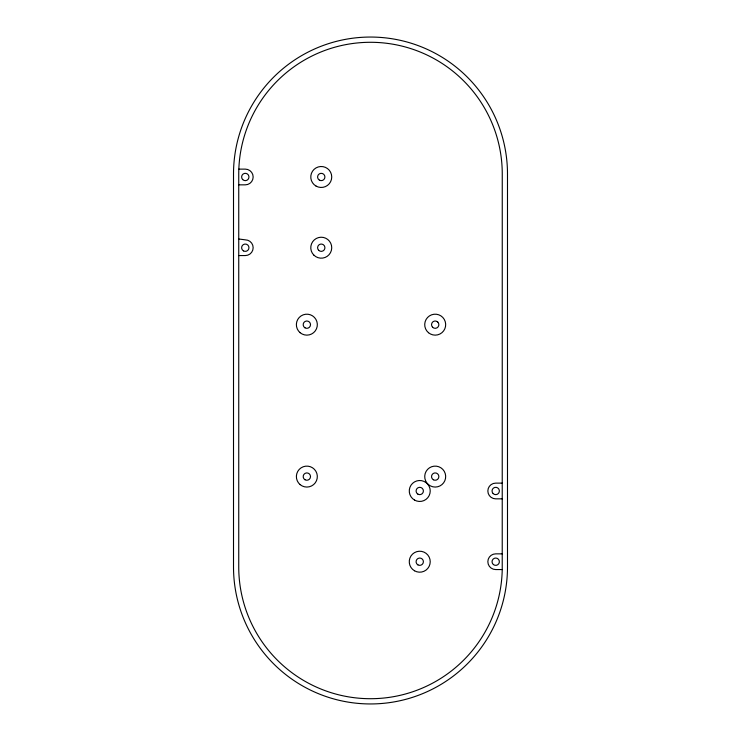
<?xml version="1.0" encoding="UTF-8"?>
<svg xmlns="http://www.w3.org/2000/svg" width="741" height="741" viewBox="0 0 741 741"><rect width="100%" height="100%" fill="white"/><g stroke="black" fill="none" stroke-linecap="round" stroke-linejoin="round"><path stroke-width="1.11" d="M502.231 569.56L502.213 570.403A131.759 131.759 0 0 1 368.768 698.698A131.759 131.759 0 0 1 238.741 566.948L238.741 174.052A131.972 131.972 0 0 1 238.824 169.448L238.871 168.3A131.759 131.759 0 0 1 373.381 42.32A131.759 131.759 0 0 1 502.259 174.052L502.231 569.56L495.71 569.56A7.855 7.855 0 0 1 487.847 561.706A7.855 7.855 0 0 1 495.71 553.851L502.259 553.851M238.871 169.124L245.29 169.124A7.855 7.855 0 0 1 253.153 176.988A7.855 7.855 0 0 1 245.29 184.842L238.741 184.842M238.741 255.562L245.29 255.562A7.855 7.855 0 0 0 253.153 247.707A7.855 7.855 0 0 0 245.29 239.852L238.741 238.991M502.259 483.123L495.71 483.123A7.855 7.855 0 0 0 487.847 490.977A7.855 7.855 0 0 0 495.71 498.841L502.259 498.841M437.033 321.483L437.792 322.066M507.492 566.958L507.492 174.042A136.992 136.992 0 0 0 370.5 37.05A136.992 136.992 0 0 0 233.508 174.042L233.508 566.958A136.992 136.992 0 0 0 370.5 703.95A136.992 136.992 0 0 0 507.492 566.958M305.014 479.76A3.668 3.668 0 0 0 310.516 476.583A3.668 3.668 0 0 0 305.014 473.406A3.668 3.668 0 0 0 305.014 479.76M300.142 484.633A10.476 10.476 0 0 0 317.176 478.371A10.476 10.476 0 0 0 303.236 466.756A10.476 10.476 0 0 0 300.142 484.633M305.014 327.837A3.668 3.668 0 0 0 310.516 324.66A3.668 3.668 0 0 0 305.014 321.483A3.668 3.668 0 0 0 305.014 327.837M300.142 332.709A10.476 10.476 0 0 0 317.176 326.448A10.476 10.476 0 0 0 303.236 314.823A10.476 10.476 0 0 0 300.142 332.709M428.493 332.709A10.476 10.476 0 0 0 445.526 326.448A10.476 10.476 0 0 0 431.586 314.823A10.476 10.476 0 0 0 428.493 332.709M432.605 327.253A3.668 3.668 0 0 0 438.737 325.614A3.668 3.668 0 0 0 434.254 321.122A3.668 3.668 0 0 0 432.605 327.253M433.365 479.76A3.668 3.668 0 0 0 438.867 476.583A3.668 3.668 0 0 0 433.365 473.406A3.668 3.668 0 0 0 433.365 479.76M428.493 484.633A10.476 10.476 0 0 0 445.526 478.371A10.476 10.476 0 0 0 431.586 466.756A10.476 10.476 0 0 0 428.493 484.633M242.696 179.581A3.668 3.668 0 0 0 248.837 177.933A3.668 3.668 0 0 0 244.345 173.44A3.668 3.668 0 0 0 242.696 179.581M243.456 250.884A3.668 3.668 0 0 0 248.957 247.707A3.668 3.668 0 0 0 243.456 244.53A3.668 3.668 0 0 0 243.456 250.884M319.417 180.156A3.668 3.668 0 0 0 324.919 176.988A3.668 3.668 0 0 0 319.417 173.811A3.668 3.668 0 0 0 319.417 180.156M318.658 250.301A3.668 3.668 0 0 0 324.799 248.661A3.668 3.668 0 0 0 320.307 244.169A3.668 3.668 0 0 0 318.658 250.301M313.851 255.117A10.476 10.476 0 0 0 331.375 250.421A10.476 10.476 0 0 0 318.547 237.583A10.476 10.476 0 0 0 313.851 255.117M316.018 186.056A10.476 10.476 0 0 0 331.736 176.988A10.476 10.476 0 0 0 316.018 167.911A10.476 10.476 0 0 0 316.018 186.056M493.117 493.571A3.668 3.668 0 0 0 499.249 491.931A3.668 3.668 0 0 0 494.756 487.439A3.668 3.668 0 0 0 493.117 493.571M493.413 564.568A3.668 3.668 0 0 0 499.332 562.262A3.668 3.668 0 0 0 494.377 558.288A3.668 3.668 0 0 0 493.413 564.568M417.915 564.883A3.668 3.668 0 0 0 423.407 561.706A3.668 3.668 0 0 0 417.915 558.529A3.668 3.668 0 0 0 417.915 564.883M417.915 494.154A3.668 3.668 0 0 0 423.407 490.977A3.668 3.668 0 0 0 417.915 487.81A3.668 3.668 0 0 0 417.915 494.154M414.506 500.055A10.476 10.476 0 0 0 430.225 490.977A10.476 10.476 0 0 0 414.506 481.909A10.476 10.476 0 0 0 414.506 500.055M414.506 570.783A10.476 10.476 0 0 0 430.225 561.706A10.476 10.476 0 0 0 414.506 552.629A10.476 10.476 0 0 0 414.506 570.783"/></g></svg>
